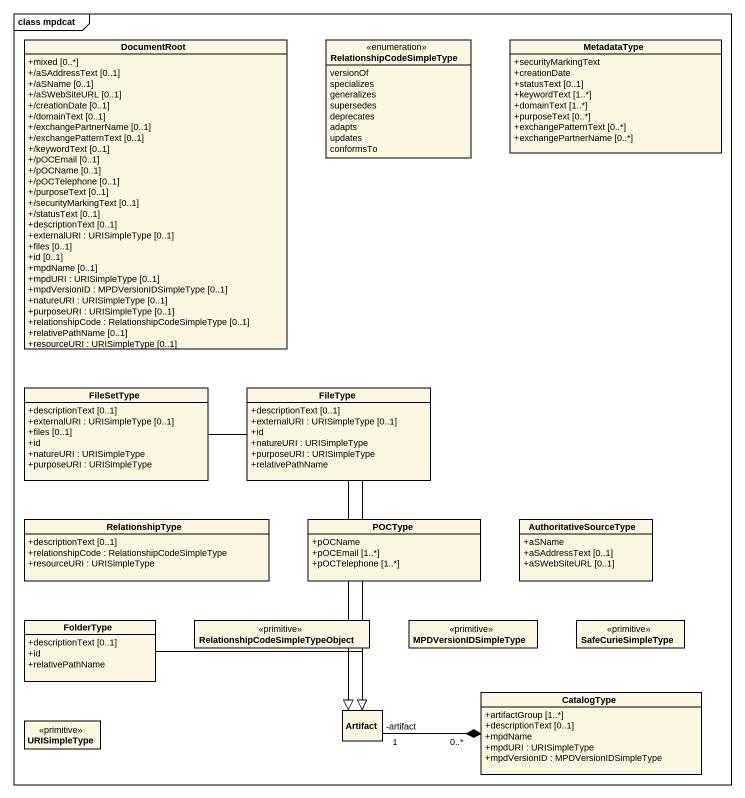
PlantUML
@startuml
mainframe class mpdcat
hide circle
hide empty members
skinparam classAttributeIconSize 0
class DocumentRoot {
  +mixed [0..*]
  +/aSAddressText [0..1]
  +/aSName [0..1]
  +/aSWebSiteURL [0..1]
  +/creationDate [0..1]
  +/domainText [0..1]
  +/exchangePartnerName [0..1]
  +/exchangePatternText [0..1]
  +/keywordText [0..1]
  +/pOCEmail [0..1]
  +/pOCName [0..1]
  +/pOCTelephone [0..1]
  +/purposeText [0..1]
  +/securityMarkingText [0..1]
  +/statusText [0..1]
  +descriptionText [0..1]
  +externalURI : URISimpleType [0..1]
  +files [0..1]
  +id [0..1]
  +mpdName [0..1]
  +mpdURI : URISimpleType [0..1]
  +mpdVersionID : MPDVersionIDSimpleType [0..1]
  +natureURI : URISimpleType [0..1]
  +purposeURI : URISimpleType [0..1]
  +relationshipCode : RelationshipCodeSimpleType [0..1]
  +relativePathName [0..1]
  +resourceURI : URISimpleType [0..1]
}
enum RelationshipCodeSimpleType {
  versionOf
  specializes
  generalizes
  supersedes
  deprecates
  adapts
  updates
  conformsTo
}
class MetadataType {
  +securityMarkingText
  +creationDate
  +statusText [0..1]
  +keywordText [1..*]
  +domainText [1..*]
  +purposeText [0..*]
  +exchangePatternText [0..*]
  +exchangePartnerName [0..*]
}
class FileSetType {
  +descriptionText [0..1]
  +externalURI : URISimpleType [0..1]
  +files [0..1]
  +id
  +natureURI : URISimpleType
  +purposeURI : URISimpleType
}
class FileType {
  +descriptionText [0..1]
  +externalURI : URISimpleType [0..1]
  +id
  +natureURI : URISimpleType
  +purposeURI : URISimpleType
  +relativePathName
}
class RelationshipType {
  +descriptionText [0..1]
  +relationshipCode : RelationshipCodeSimpleType
  +resourceURI : URISimpleType
}
class POCType {
  +pOCName
  +pOCEmail [1..*]
  +pOCTelephone [1..*]
}
class AuthoritativeSourceType {
  +aSName
  +aSAddressText [0..1]
  +aSWebSiteURL [0..1]
}
class FolderType {
  +descriptionText [0..1]
  +id
  +relativePathName
}
class "RelationshipCodeSimpleTypeObject" as RelationshipCodeSimpleTypeOb <<primitive>>
class MPDVersionIDSimpleType <<primitive>>
class SafeCurieSimpleType <<primitive>>
class "Artifact" as Artifact_
class CatalogType {
  +artifactGroup [1..*]
  +descriptionText [0..1]
  +mpdName
  +mpdURI : URISimpleType
  +mpdVersionID : MPDVersionIDSimpleType
}
class URISimpleType <<primitive>>
FileSetType --|> Artifact_
FileType --|> Artifact_
FolderType -right-|> Artifact_
CatalogType "0..*" *-left- "1\n-artifact" Artifact_
@enduml
